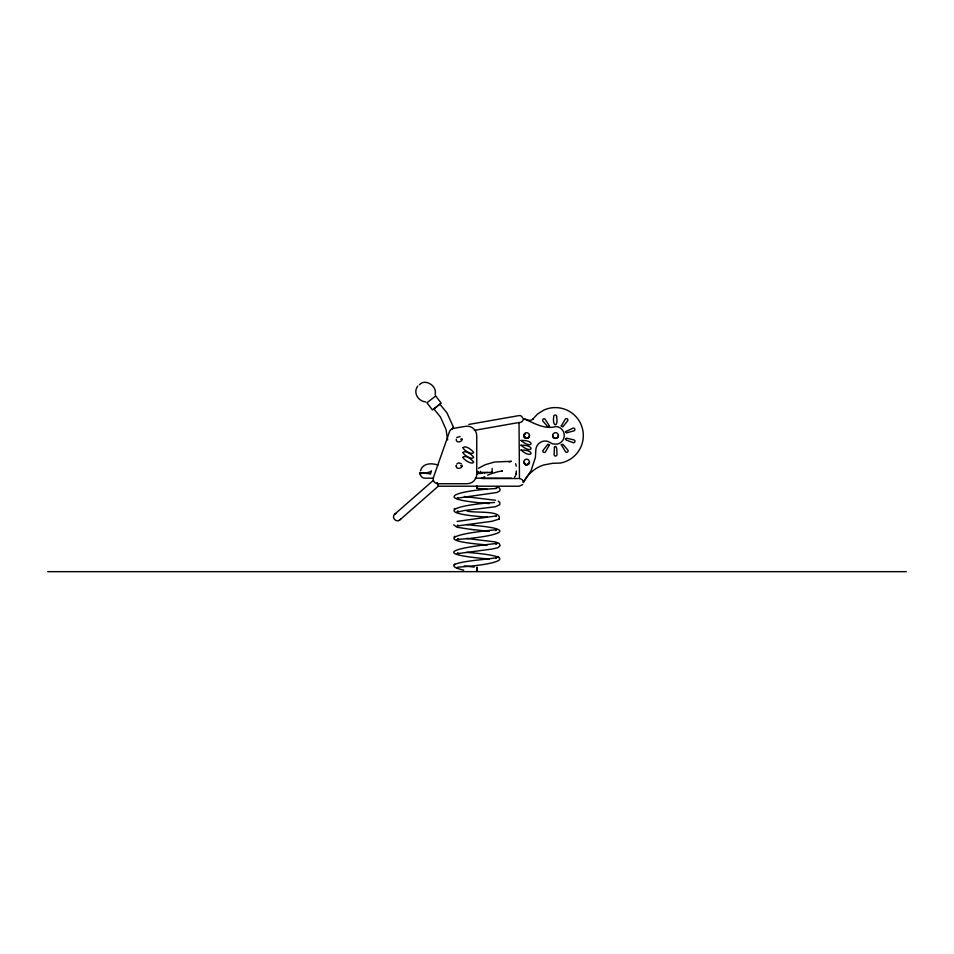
<?xml version="1.0" encoding="UTF-8"?>
<svg xmlns="http://www.w3.org/2000/svg" width="954" height="954" viewBox="0 0 954 954"><rect width="100%" height="100%" fill="white"/><g stroke="black" fill="none" stroke-linecap="round" stroke-linejoin="round"><path stroke-width="1.43" d="M484.537 472.767L492.073 472.23L492.181 468.533M431.435 471.145C425.114 474.842 409.636 472.647 428.608 473.053M524.581 463.131L526.095 464.896A2.886 2.886 0 0 0 529.446 462.547L529.446 461.557A2.886 2.886 0 0 0 523.889 461.056L523.889 463.012L525.368 464.67M427.273 472.993L427.249 473.375M516.269 473.375L516.114 474.615L516.269 470.954M476.678 486.123L476.69 488.281L477.083 486.135M453.269 427.833L453.377 427.165L452.172 429.562M424.351 473.053L430.6 473.995M430.648 473.601L431.196 471.169M420.165 473.053L420.309 474.615A4.818 4.818 0 0 0 424.971 478.192L433.617 478.192M523.722 435.322L523.889 434.583A2.886 2.886 0 0 1 529.446 435.024M552.628 435.322L552.795 434.583A2.886 2.886 0 0 1 558.364 435.024M457.956 538.569L456.847 539.988L458.969 539.248C480.852 538.223 529.887 530.436 474.162 525.427M457.932 510.807L456.835 512.215L464.169 510.545L495.472 506.741L499.801 504.63L499.86 502.472L498.203 501.1M420.476 470.871C422.443 463.131 431.721 462.714 437.922 465.123M457.884 552.724L457.157 553.69L491.99 549.063L497.833 547.751L500.111 545.557L499.061 543.267L495.353 541.932L466.458 538.45M457.884 524.962L457.097 525.988L491.99 521.278L499.336 519.036M495.901 558.424L496.64 557.494C491.584 559.724 430.481 562.097 463.716 570.218M495.889 530.662L496.629 529.732C464.121 532.547 424.291 539.857 487.291 544.972M417.78 386.096C412.712 392.571 418.222 401.336 425.711 401.908M495.985 488.722L496.915 487.84L494.78 488.579C455.165 490.964 430.015 499.336 489.342 503.569M457.634 497.69L457.061 498.203L496.951 492.467L499.657 490.964L500.111 489.378L499.025 487.649L497.022 486.778M494.566 502.496C459.208 504.535 428.096 512.966 487.291 517.187M495.997 516.508L496.295 516.031M498.93 519.417C503.521 509.257 470.811 513.729 466.47 510.652M495.985 544.281L496.939 543.422C467.973 546.594 421.37 553.093 487.434 558.877M523.352 482.402L531.02 470.739L535.397 457.491L535.838 449.871A9.385 9.385 0 0 1 538.962 443.407L540.99 442.024A9.385 9.385 0 0 1 548.156 441.499L552.426 443.837L557.029 444.182A8.908 8.908 0 0 0 564.279 436.109L564.16 433.784A8.908 8.908 0 0 0 556.087 426.533C544.448 429.86 533.835 422.861 523.352 418.567M515.625 475.784L514.385 477.191M433.247 480.446L394.551 514.349C391.033 517.843 396.924 523.364 400.179 519.632L438.303 486.206L519.143 486.218L522.673 484.596M400.179 519.632L400.763 518.809M456.775 437.516L460.126 436.443M456.775 464.014L458.635 462.821L461.354 463.799M523.734 435.549C523.531 439.269 529.685 439.257 529.47 435.549M526.095 464.884L528.468 464.252L529.47 462.046M454.116 564.685L454.819 564.017M457.491 567.368L456.859 567.785L458.981 567.058C493.683 564.995 526.513 556.957 466.601 552.366M454.116 536.887L454.819 536.231M454.128 509.066L454.831 508.41M480.756 472.838L479.838 473.613L476.499 470.978M394.551 514.349L396.244 513.3M435.107 394.598C437.552 385.428 424.602 378.356 419.462 384.784M482.092 473.375L480.554 473.375L481.83 473.053M478.145 471.825L478.634 473.375A15.729 15.562 -63.5 0 1 477 473.995L476.618 474.066M478.514 468.235L485.336 464.67L494.589 462.01L511.451 461.319L509.042 461.974M487.673 475.259L487.828 475.175A26.008 24.029 -90 0 1 492.121 473.458L493.123 473.184A67.698 53.71 90 0 1 500.922 471.157M496.45 515.887L457.085 521.409M484.692 476.773L482.533 477.823M482.032 478.014L481.162 478.192M468.855 424.435L519.262 415.55L520.836 415.741L522.589 417.542M474.376 430.361L518.726 422.55M513.705 478.538L518.094 478.538M460.699 439.162C465.099 440.438 455.607 444.564 456.286 439.162M460.699 465.659C465.099 466.935 455.607 471.061 456.286 465.659M487.792 472.445L480.494 472.349M480.78 472.743L484.704 472.743M422.05 473.375L420.154 473.375L420.309 474.615M475.199 478.192L511.451 478.192M481.901 478.538L512.978 478.538M437.373 483.726L437.039 482.724L438.172 485.872M47.7 571.661L906.3 571.661M525.773 464.801L526.143 464.813A1.443 1.443 0 0 0 527.323 463.966M476.69 488.281L487.315 489.39M473.756 529.673L489.33 531.342M453.687 524.819L456.978 527.24L471.097 529.41M471.395 497.344L495.567 500.278M474.245 525.427L466.601 524.593M470.954 529.398L473.84 529.685M474.198 567.081L464.24 565.925M468.772 497.046L471.538 497.356M468.986 497.07L464.431 496.485M487.16 558.841L489.33 559.139M497.726 556.48L498.835 556.993M525.165 464.538L523.734 462.046M437.874 483.296L438.53 483.893M453.388 427.13L447.032 412.963L439.83 404.126L433.879 408.968L440.45 417.017L445.983 429.348L447.688 439.985M515.625 463.727L516.269 466.136M456.382 466.411L456.274 465.433M492.061 472.158L492.073 472.23A2.385 0.918 -90 0 0 491.906 471.67M558.388 435.549C558.591 439.257 552.438 439.269 552.64 435.549M558.364 435.06L558.364 436.05A2.886 2.886 0 0 1 552.795 436.515L552.628 435.346M529.446 435.06L529.446 436.05A2.886 2.886 0 0 1 523.889 436.515L523.722 435.346M519.012 422.419L519.465 478.669A3.852 3.852 0 0 1 523.329 482.521A35.107 35.107 0 0 1 543.685 464.992L552.688 463.286L560.081 463.095A27.94 27.94 0 0 0 582.059 427.273A27.94 27.94 0 0 0 543.673 410.16L537.507 414.048L532.547 419.402L533.369 418.52A4.412 4.412 0 0 1 529.315 420.368L523.329 418.687A3.852 3.852 0 0 1 519.465 422.539M461.998 438.673L461.998 439.663M461.998 465.17L461.998 466.16M480.244 471.276A2.409 0.62 -90 0 1 480.47 472.158M525.284 436.682A1.443 1.443 0 0 1 524.986 436.443M524.986 434.404A1.443 1.443 0 0 1 525.284 434.177M476.606 570.587C477.024 574.904 477.465 561.155 476.606 570.587M549.48 444.886L545.414 451.946A1.443 1.443 0 0 1 543.243 452.041A1.443 1.443 0 0 1 543.434 449.871L547.954 444.206L549.48 444.886M561.25 425.961L562.777 426.891L567.296 421.215A1.443 1.443 0 0 0 567.487 419.056A1.443 1.443 0 0 0 565.317 419.152L561.25 425.961M554.417 447.152L554.131 454.152A1.443 1.443 0 0 0 555.252 456.012A1.443 1.443 0 0 0 556.957 454.664C556.814 453.675 557.446 443.503 554.417 447.152M556.599 416.946C558.686 427.75 551.889 427.022 553.773 416.433A1.443 1.443 0 0 1 555.478 415.073A1.443 1.443 0 0 1 556.599 416.946M549.468 426.068L547.858 426.843L542.85 421.012A1.443 1.443 0 0 1 543.422 418.925A1.443 1.443 0 0 1 545.426 419.772L549.468 426.068M561.286 444.767L565.305 451.325A1.443 1.443 0 0 0 567.308 452.172A1.443 1.443 0 0 0 567.88 450.073L562.872 444.254L561.286 444.767M463 447.629C463.06 449.811 472.552 455.821 473.685 452.434C472.158 450.288 465.624 444.779 463 447.629M463 452.446C463.06 454.629 472.552 460.651 473.685 457.252C472.158 455.106 465.624 449.596 463 452.446M463 457.264C463.06 459.446 472.552 465.469 473.685 462.07C472.158 459.923 465.624 454.414 463 457.264M565.519 431.685L566.449 432.901L573.437 430.969A1.443 1.443 0 0 0 574.868 429.324A1.443 1.443 0 0 0 573.056 428.131L565.519 431.685M520.991 440.426C532.32 450.3 536.243 439.961 520.991 440.426M520.991 445.244C532.32 455.118 536.243 444.779 520.991 445.244M520.991 450.061C532.32 459.935 536.243 449.596 520.991 450.061M565.555 438.792L566.116 440.032L572.674 442.465A1.443 1.443 0 0 0 574.797 441.976A1.443 1.443 0 0 0 574.034 439.937L566.557 438.172L565.555 438.792M449.441 431.9L433.772 476.511A4.818 4.818 0 0 0 437.946 483.738L467.102 483.738A9.635 9.635 0 0 0 476.738 474.102L476.738 435.799A9.635 9.635 0 0 0 464.61 426.486L452.84 428.489A4.818 4.818 0 0 0 449.441 431.9M435.668 395.993L426.927 402.803L432.484 409.946L441.225 403.148L435.668 395.993M502.317 470.954L501.697 470.954L502.317 470.954"/></g></svg>
